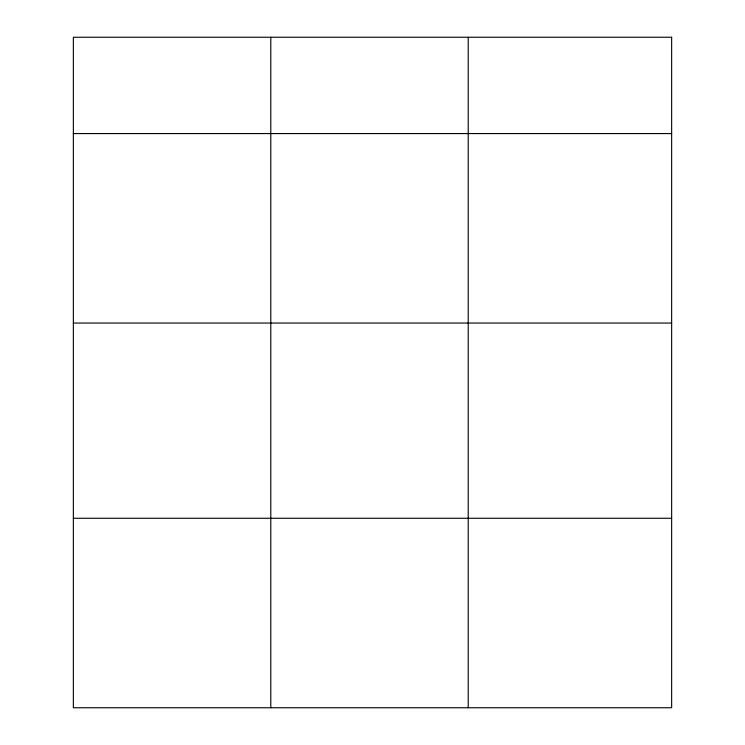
<?xml version="1.0" encoding="UTF-8"?>
<svg xmlns="http://www.w3.org/2000/svg" width="745" height="745" viewBox="0 0 745 745"><rect width="100%" height="100%" fill="white"/><g stroke="black" fill="none" stroke-linecap="round" stroke-linejoin="round"><path stroke-width="1.12" d="M73.355 133.569L671.645 133.569M73.355 323.051L671.645 323.051M73.355 518.269L671.645 518.269M468.223 37.25L468.223 707.75M270.789 37.25L270.789 707.75M671.645 37.25L73.355 37.25L73.355 707.75L671.645 707.75L671.645 37.25"/></g></svg>
